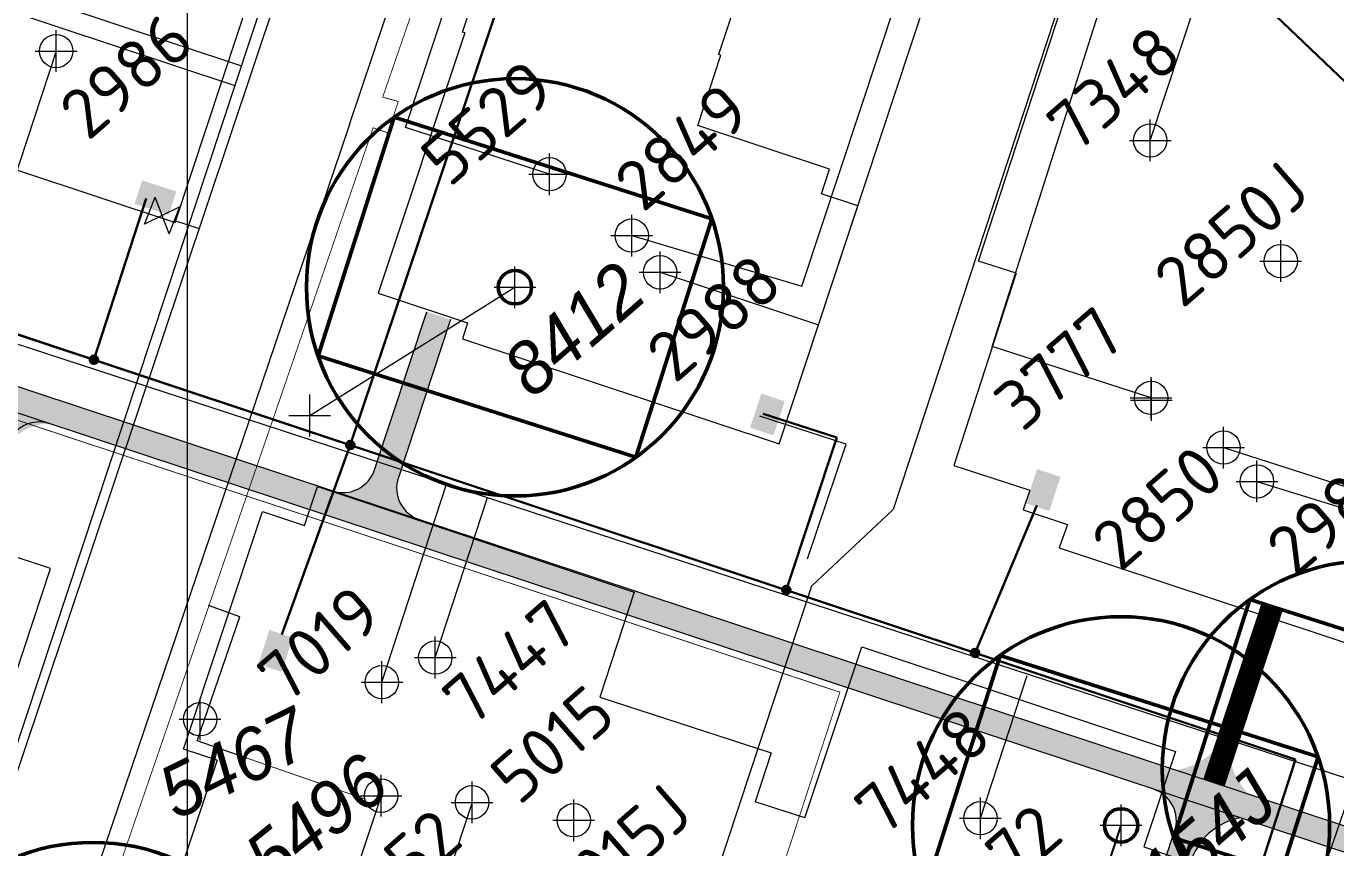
# Model space of a CAD drawing. Header units: millimetres. Extents: x 519 to 9564855, y -810 to 5021775.
# Drawn here: x 9541964.3 to 9542278.3, y 4998016.9 to 4998213.8 of the extents above; entities that cross this region are included whole.
import ezdxf
from ezdxf.enums import TextEntityAlignment as Align

# ---------------------------------------------------------------- set-up
doc = ezdxf.new("R2010")
doc.units = ezdxf.units.MM
doc.header["$LTSCALE"] = 2
doc.header["$MEASUREMENT"] = 0
doc.header["$PDMODE"] = 2
doc.header["$PDSIZE"] = 5
doc.linetypes.add('1', pattern=[0])
doc.linetypes.add('92051501$0$DASHED', pattern=[0.75, 0.5, -0.25])
for name, color, linetype in [('42 доп. скв. на 2009 год', 96, 'Continuous'), ('Existing roads', 41, 'Continuous'), ('Future Roads', 44, 'Continuous'), ('GRID_PULKOVO', 7, 'Continuous'), ('new 100 wells', 131, 'Continuous'), ('OilColl&Flowlines', 3, 'Continuous'), ('Stage 11.Object 3.Frame&Text', 7, 'Continuous'), ('Stage 12 wells.Text&Frame', 52, 'Continuous'), ('Stage8 wlls text', 7, 'Continuous'), ('Скважины - Конфликты наземки', 92, 'Continuous'), ('Скважины на 2013 год.', 21, '1'), ('Скважины на 2015 год', 7, 'Continuous'), ('Скважины на 2021 год', 7, 'Continuous')]:
    doc.layers.add(name, color=color, linetype=linetype)
for name, color, linetype, lineweight in [('PPLINE_GAS', 4, 'GAS_LINE', 30), ('WELLS(drilled after 2000y)', 6, 'Continuous', 40), ('пар.пров.', 160, 'Continuous', 35), ('Скважины на 2022 год', 60, 'Continuous', 13), ('Скважины на 2026', 222, 'Continuous', 50), ('Скважины на 2027 год', 20, 'Continuous', 50), ('Электро', 1, 'Continuous', 30), ('Электроснаб', 1, 'Continuous', 18), ('Электроснабжене', 1, 'Continuous', 18)]:
    doc.layers.add(name, color=color, linetype=linetype, lineweight=lineweight)
doc.styles.add('92051501$0$STANDARD', font='simplex.shx')
doc.styles.add('Elect', font='isocpeur.ttf')
doc.styles.add('GeoApp', font='', dxfattribs={"height": 1})
doc.styles.add('Line_GUGK', font='')
doc.styles.get("Standard").update_dxf_attribs({"font": 'isocpeur.ttf', "width": 0.5})
doc.styles.get('GeoApp').set_extended_font_data('D431', italic=True)
doc.styles.get('Line_GUGK').set_extended_font_data('Bm431', italic=True)
doc.linetypes.add('g5_121_g', pattern='A,4,-0.4,["Г",GeoApp,S=1,R=0,X=0,Y=-0.5],-1.2,12', length=17.6)
doc.linetypes.add('GAS_LINE', pattern='A,0.5,-0.2,["G",92051501$0$STANDARD,S=0.1,R=0,X=-0.1,Y=-0.05],-0.05', length=0.75)
doc.linetypes.add('WTR_LINE', pattern='A,0.5,-0.2,["W",92051501$0$STANDARD,S=0.1,R=0,X=-0.1,Y=-0.05],-0.05', length=0.75)

msp = doc.modelspace()

# ---------------------------------------------------------------- hatches: boundary and pattern name
at = {"layer": 'Existing roads', "lineweight": 0}
h = msp.add_hatch(color=256, dxfattribs=at)
edge = h.paths.add_edge_path(flags=16)
edge.add_line((9542915.00048, 4997805.77889), (9542915.82838, 4997805.50495))
edge = h.paths.add_edge_path(flags=16)
edge.add_line((9542915.0804, 4997806.02041), (9542916.50414, 4997805.54932))
edge = h.paths.add_edge_path(flags=17)
edge.add_line((9542915.16031, 4997806.26193), (9542916.96364, 4997805.66524))
edge = h.paths.add_edge_path(flags=17)
edge.add_line((9542915.24023, 4997806.50345), (9542917.32836, 4997805.81252))
edge = h.paths.add_edge_path(flags=17)
edge.add_line((9542915.32014, 4997806.74496), (9542917.63357, 4997805.97949))
edge = h.paths.add_edge_path(flags=17)
edge.add_line((9542915.40006, 4997806.98648), (9542917.89543, 4997806.16081))
edge = h.paths.add_edge_path(flags=17)
edge.add_line((9542915.47997, 4997807.228), (9542918.12293, 4997806.3535))
edge = h.paths.add_edge_path(flags=17)
edge.add_line((9542915.55988, 4997807.46952), (9542918.32156, 4997806.55573))
edge = h.paths.add_edge_path(flags=17)
edge.add_line((9542915.6398, 4997807.71104), (9542918.49494, 4997806.76633))
edge = h.paths.add_edge_path(flags=17)
edge.add_line((9542915.71971, 4997807.95256), (9542918.64549, 4997806.98447))
edge = h.paths.add_edge_path(flags=17)
edge.add_line((9542915.79963, 4997808.19408), (9542918.77483, 4997807.20964))
edge = h.paths.add_edge_path(flags=17)
edge.add_line((9542915.87954, 4997808.4356), (9542918.88401, 4997807.44147))
edge = h.paths.add_edge_path(flags=17)
edge.add_line((9542916.09053, 4997811.84928), (9542916.91843, 4997811.57535))
edge = h.paths.add_edge_path(flags=17)
edge.add_line((9542915.41477, 4997811.80492), (9542916.83851, 4997811.33383))
edge = h.paths.add_edge_path(flags=17)
edge.add_line((9542914.95527, 4997811.689), (9542916.7586, 4997811.09231))
edge = h.paths.add_edge_path(flags=16)
edge.add_line((9542914.59055, 4997811.54171), (9542916.67869, 4997810.85079))
edge = h.paths.add_edge_path(flags=17)
edge.add_line((9542914.28535, 4997811.37474), (9542916.59877, 4997810.60927))
edge = h.paths.add_edge_path(flags=16)
edge.add_line((9542914.02348, 4997811.19343), (9542916.51886, 4997810.36775))
edge = h.paths.add_edge_path(flags=16)
edge.add_line((9542913.79599, 4997811.00074), (9542916.43894, 4997810.12623))
edge = h.paths.add_edge_path(flags=16)
edge.add_line((9542913.59735, 4997810.7985), (9542916.35903, 4997809.88471))
edge = h.paths.add_edge_path(flags=17)
edge.add_line((9542913.42397, 4997810.58791), (9542916.27911, 4997809.64319))
edge = h.paths.add_edge_path(flags=17)
edge.add_line((9542913.27342, 4997810.36976), (9542916.1992, 4997809.40167))
edge = h.paths.add_edge_path(flags=17)
edge.add_line((9542913.14408, 4997810.1446), (9542916.11928, 4997809.16016))
edge = h.paths.add_edge_path(flags=17)
edge.add_line((9542913.0349, 4997809.91276), (9542916.03937, 4997808.91864))
edge = h.paths.add_edge_path(flags=16)
edge.add_line((9542912.9453, 4997809.67445), (9542918.97361, 4997807.67979))
edge = h.paths.add_edge_path(flags=0)
edge.add_line((9542912.9453, 4997809.67445), (9542918.97361, 4997807.67979))
edge = h.paths.add_edge_path(flags=17)
edge.add_line((9542916.95679, 4997811.69128), (9542914.96213, 4997805.66296))
edge = h.paths.add_edge_path()
edge.add_arc((9542915.95946, 4997808.67712), 3.17487, 0, 360)
h.paths.add_polyline_path([(9541621.30331, 4998240.21534), (9541619.40682, 4998234.52294), (9541668.34915, 4998218.3288), (9541670.24564, 4998224.02121)])
edge = h.paths.add_edge_path()
edge.add_line((9541543.45632, 4998259.65358), (9541545.35281, 4998265.34598))
edge.add_line((9541545.35281, 4998265.34598), (9539882.1273, 4998815.67717))
edge.add_arc((9539884.64036, 4998823.2722), 8, 161.691556, 251.691556, ccw=False)
edge.add_line((9539877.04533, 4998825.78526), (9539870.13442, 4998804.89892))
edge.add_arc((9539877.72945, 4998802.38586), 8, 71.691556, 161.691556, ccw=False)
edge.add_line((9539880.24251, 4998809.9809), (9541543.45632, 4998259.65358))
h.paths.add_polyline_path([(9542731.24197, 4997866.63683), (9542733.13846, 4997872.32923), (9541746.19614, 4998198.89057), (9541744.29964, 4998193.19816)])
edge = h.paths.add_edge_path()
edge.add_line((9542910.0184, 4997814.64503), (9542909.36398, 4997812.66899))
edge.add_line((9542909.36398, 4997812.66899), (9542916.00503, 4997810.46964))
edge.add_arc((9542908.97287, 4997822.57537), 14, 300.1520949, 341.6915561)
edge.add_line((9542922.26418, 4997818.17752), (9542982.04609, 4997998.85197))
edge.add_arc((9542983.94484, 4997998.22371), 2, 71.691556, 161.6915561, ccw=False)
edge.add_line((9542984.57311, 4998000.12246), (9542975.07709, 4998003.26452))
edge.add_arc((9542974.44884, 4998001.36581), 1.99996, -18.3072492, 71.6915562, ccw=False)
edge.add_line((9542976.34757, 4998000.73759), (9542916.56564, 4997820.06306))
edge.add_arc((9542908.97061, 4997822.57612), 8, 277.5258796, 341.691556, ccw=False)
h.paths.add_polyline_path([(9542831.9304, 4997833.32085), (9542833.8167, 4997839.01663), (9542809.08896, 4997847.19859), (9542807.19247, 4997841.50618)])
h = msp.add_hatch(color=256, dxfattribs=at)
h.paths.add_polyline_path([(9541621.30331, 4998240.21534), (9541619.40682, 4998234.52294), (9541668.34915, 4998218.3288), (9541670.24564, 4998224.02121)])
edge = h.paths.add_edge_path()
edge.add_line((9541543.45632, 4998259.65358), (9541545.35281, 4998265.34598))
edge.add_line((9541545.35281, 4998265.34598), (9539882.1273, 4998815.67717))
edge.add_arc((9539884.64036, 4998823.2722), 8, 161.691556, 251.6915561, ccw=False)
edge.add_line((9539877.04533, 4998825.78526), (9539870.13442, 4998804.89892))
edge.add_arc((9539877.72945, 4998802.38586), 8, 71.6915559, 161.691556, ccw=False)
edge.add_line((9539880.24251, 4998809.9809), (9541543.45632, 4998259.65358))
h.paths.add_polyline_path([(9542731.24197, 4997866.63683), (9542733.13846, 4997872.32923), (9541746.19614, 4998198.89057), (9541744.29964, 4998193.19816)])
edge = h.paths.add_edge_path()
edge.add_line((9542974.97868, 4997977.49268), (9542969.28014, 4997979.37822))
edge.add_line((9542969.28014, 4997979.37822), (9542916.56564, 4997820.06306))
edge.add_arc((9542908.97061, 4997822.57612), 8, 251.691556, 341.691556, ccw=False)
edge.add_line((9542906.45755, 4997814.98109), (9542809.08896, 4997847.19859))
edge.add_line((9542809.08896, 4997847.19859), (9542807.19247, 4997841.50618))
edge.add_line((9542807.19247, 4997841.50618), (9542904.57502, 4997809.28406))
edge.add_arc((9542908.97287, 4997822.57537), 14, 251.691556, 341.6915561)
edge.add_line((9542922.26418, 4997818.17752), (9542974.97868, 4997977.49268))
h = msp.add_hatch(color=256, dxfattribs=at)
edge = h.paths.add_edge_path()
edge.add_line((9542066.06048, 4998143.47529), (9542060.36412, 4998145.36742))
edge.add_line((9542060.36412, 4998145.36742), (9542047.8376, 4998107.50943))
edge.add_arc((9542040.24257, 4998110.02249), 8, 251.691556, 341.6915561, ccw=False)
edge.add_line((9542037.72951, 4998102.42746), (9542058.61812, 4998095.51579))
edge.add_arc((9542061.13117, 4998103.11083), 8, 161.691556, 251.6915559, ccw=False)
edge.add_line((9542053.53614, 4998105.62389), (9542066.06048, 4998143.47529))
h = msp.add_hatch(color=256, dxfattribs=at)
edge = h.paths.add_edge_path()
edge.add_line((9541944.42838, 4998092.32263), (9541953.92439, 4998089.18057))
edge.add_arc((9541954.60417, 4998091.11387), 2.04932, 177.1038114, 250.6276429, ccw=False)
edge.add_line((9541952.55746, 4998091.21741), (9541959.84827, 4998113.45047))
edge.add_arc((9541970.0886, 4998105.7148), 12.83375, 90.7911579, 142.9321598, ccw=False)
edge.add_line((9541969.9114, 4998118.54732), (9541949.02279, 4998125.45898))
edge.add_arc((9541941.01294, 4998115.04234), 13.14018, 1.2818549, 52.4415921, ccw=False)
edge.add_line((9541954.14982, 4998115.3363), (9541946.74593, 4998093.11082))
edge.add_arc((9541945.05621, 4998094.2779), 2.05359, 252.1983936, 325.3673813, ccw=False)
msp.add_hatch(color=256, dxfattribs=at).paths.add_polyline_path([(9542239.66162, 4998020.8653), (9542230.75506, 4997993.94766, -0.414213562), (9542228.22804, 4997992.67716), (9542237.72406, 4997989.5351, -0.414213562), (9542236.45359, 4997992.06207), (9542243.46209, 4998013.24335, -0.289971183), (9542255.46826, 4998024.06173), (9542234.57965, 4998030.97339, -0.414213562)])
at = {"layer": 'Future Roads', "lineweight": 0}
h = msp.add_hatch(color=256, dxfattribs=at)
h.paths.add_polyline_path([(9542251.1048, 4998040.05211), (9542252.69204, 4998039.45535, 0.155118741), (9542257.2247, 4998029.91833), (9542248.6691, 4998032.67148)])
h.paths.add_polyline_path([(9542249.5791, 4998040.62574), (9542251.1048, 4998040.05211), (9542248.6691, 4998032.67148), (9542239.87317, 4998035.50196, 0.161550784)])
at = {"layer": 'Электро', "ltscale": 0.5}
msp.add_hatch(color=256, dxfattribs=at).paths.add_polyline_path([(9541992.09355, 4998176.81025), (9541990.29779, 4998171.17813), (9541998.50864, 4998168.56016), (9542000.3044, 4998174.19228)])
at = {"layer": 'Электро'}
h = msp.add_hatch(color=256, dxfattribs=at)
edge = h.paths.add_edge_path()
edge.add_arc((9541980.53908, 4998133.83839), 1, 0, 360)
for points in [[(9542137.87212, 4998117.57538), (9542143.48436, 4998115.71839), (9542146.19158, 4998123.90025), (9542140.57935, 4998125.75723)], [(9542203.98415, 4998099.45917), (9542209.59638, 4998097.60218), (9542212.30361, 4998105.78404), (9542206.69138, 4998107.64103)], [(9542019.92611, 4998060.93052), (9542025.53834, 4998059.07353), (9542028.24557, 4998067.25539), (9542022.63334, 4998069.11238)]]:
    msp.add_hatch(color=256, dxfattribs=at).paths.add_polyline_path(points)
h = msp.add_hatch(color=256, dxfattribs=at)
edge = h.paths.add_edge_path()
edge.add_arc((9542042.01613, 4998113.40762), 1, 0, 360)
h = msp.add_hatch(color=256, dxfattribs=at)
edge = h.paths.add_edge_path()
edge.add_arc((9542146.53641, 4998078.67728), 1, 0, 360)
h = msp.add_hatch(color=256, dxfattribs=at)
edge = h.paths.add_edge_path()
edge.add_arc((9542191.83188, 4998063.61912), 1, 0, 360)
at = {"layer": 'Электроснаб', "lineweight": 0, "ltscale": 0.5}
msp.add_hatch(color=1, dxfattribs=at).paths.add_polyline_path([(9541992.09355, 4998176.81025), (9541990.29779, 4998171.17813), (9541998.50864, 4998168.56016), (9542000.3044, 4998174.19228)])
at = {"layer": 'Электроснаб', "lineweight": 0}
h = msp.add_hatch(color=1, dxfattribs=at)
edge = h.paths.add_edge_path()
edge.add_arc((9541980.53908, 4998133.83839), 1, 0, 360)
at = {"layer": 'Электроснаб', "linetype": '92051501$0$DASHED', "lineweight": 0}
for points in [[(9542137.87212, 4998117.57538), (9542143.48436, 4998115.71839), (9542146.19158, 4998123.90025), (9542140.57935, 4998125.75723)], [(9542203.98415, 4998099.45917), (9542209.59638, 4998097.60218), (9542212.30361, 4998105.78404), (9542206.69138, 4998107.64103)]]:
    msp.add_hatch(color=1, dxfattribs=at).paths.add_polyline_path(points)
at = {"layer": 'Электроснаб', "lineweight": 0}
h = msp.add_hatch(color=1, dxfattribs=at)
edge = h.paths.add_edge_path()
edge.add_arc((9542042.01613, 4998113.40762), 1, 0, 360)
at = {"layer": 'Электроснаб', "linetype": '92051501$0$DASHED', "lineweight": 0}
h = msp.add_hatch(color=1, dxfattribs=at)
edge = h.paths.add_edge_path()
edge.add_arc((9542146.53641, 4998078.67728), 1, 0, 360)
at = {"layer": 'Электроснаб', "lineweight": 0}
msp.add_hatch(color=1, dxfattribs=at).paths.add_polyline_path([(9542019.92611, 4998060.93052), (9542025.53834, 4998059.07353), (9542028.24557, 4998067.25539), (9542022.63334, 4998069.11238)])
at = {"layer": 'Электроснаб', "linetype": '92051501$0$DASHED', "lineweight": 0}
h = msp.add_hatch(color=1, dxfattribs=at)
edge = h.paths.add_edge_path()
edge.add_arc((9542191.83188, 4998063.61912), 1, 0, 360)
at = {"layer": 'Электроснабжене', "lineweight": 0, "ltscale": 0.5}
msp.add_hatch(color=1, dxfattribs=at).paths.add_polyline_path([(9541992.09355, 4998176.81025), (9541990.29779, 4998171.17813), (9541998.50864, 4998168.56016), (9542000.3044, 4998174.19228)])
at = {"layer": 'Электроснабжене', "lineweight": 0}
h = msp.add_hatch(color=1, dxfattribs=at)
edge = h.paths.add_edge_path()
edge.add_arc((9541980.53908, 4998133.83839), 1, 0, 360)
at = {"layer": 'Электроснабжене', "linetype": '92051501$0$DASHED', "lineweight": 0}
for points in [[(9542137.87212, 4998117.57538), (9542143.48436, 4998115.71839), (9542146.19158, 4998123.90025), (9542140.57935, 4998125.75723)], [(9542203.98415, 4998099.45917), (9542209.59638, 4998097.60218), (9542212.30361, 4998105.78404), (9542206.69138, 4998107.64103)]]:
    msp.add_hatch(color=1, dxfattribs=at).paths.add_polyline_path(points)
at = {"layer": 'Электроснабжене', "lineweight": 0}
h = msp.add_hatch(color=1, dxfattribs=at)
edge = h.paths.add_edge_path()
edge.add_arc((9542042.01613, 4998113.40762), 1, 0, 360)
at = {"layer": 'Электроснабжене', "linetype": '92051501$0$DASHED', "lineweight": 0}
h = msp.add_hatch(color=1, dxfattribs=at)
edge = h.paths.add_edge_path()
edge.add_arc((9542146.53641, 4998078.67728), 1, 0, 360)
at = {"layer": 'Электроснабжене', "lineweight": 0}
msp.add_hatch(color=1, dxfattribs=at).paths.add_polyline_path([(9542019.92611, 4998060.93052), (9542025.53834, 4998059.07353), (9542028.24557, 4998067.25539), (9542022.63334, 4998069.11238)])
at = {"layer": 'Электроснабжене', "linetype": '92051501$0$DASHED', "lineweight": 0}
h = msp.add_hatch(color=1, dxfattribs=at)
edge = h.paths.add_edge_path()
edge.add_arc((9542191.83188, 4998063.61912), 1, 0, 360)

# ---------------------------------------------------------------- linework, layer by layer
at = {"color": 1, "linetype": 'ByBlock', "lineweight": 0, "ltscale": 80}
for p, q in [((9542160.93459, 4998113.61771), (9542140.20295, 4998120.29318)), ((9542151.64, 4998086.18), (9542160.93459, 4998113.61771, 0))]:
    msp.add_line(p, q, dxfattribs=at)
at = {"color": 6, "lineweight": 0}
msp.add_line((9542281.11534, 4998028.33188), (9542276.71384, 4998015.57665), dxfattribs=at)
at = {"color": 5, "linetype": 'WTR_LINE', "lineweight": 0, "ltscale": 20, "const_width": 0.2}
msp.add_lwpolyline([(9540467.06099, 4998613.38589), (9542159.40868, 4998054.19781), (9542106.63165, 4997892.59541)], dxfattribs=at)
at = {"color": 4, "linetype": 'GAS_LINE', "lineweight": 0, "ltscale": 25}
for points, elevation in [([(9542041.8349, 4998190.2538), (9542070.071, 4998274.0694), (9542116.10203, 4998404.39529), (9542132.39917, 4998398.54928)], 0.3091), ([(9542249.51962, 4998333.30461), (9542172.20427, 4998098.00526)], 0.2167), ([(9542041.8349, 4998190.2538), (9542039.74296, 4998184.04412), (9541980.12711, 4998008.33854)], 0.3091), ([(9542172.20427, 4998098.00526), (9542152.59421, 4998079.60775)], 0.2167), ([(9542152.59421, 4998079.60775), (9542111.65416, 4997955.77883)], 0.2167)]:
    msp.add_lwpolyline(points, dxfattribs=dict(at, elevation=elevation))
at = {"color": 6, "linetype": 'ByBlock', "lineweight": 0, "ltscale": 80, "const_width": 0.2, "elevation": -0.10025}
msp.add_lwpolyline([(9542008.13322, 4998074.94279), (9542015.535, 4998072.233), (9542005.332, 4998042.53), (9542045.37579, 4998028.64131)], dxfattribs=at)
at = {"layer": '42 доп. скв. на 2009 год', "color": 0, "linetype": 'ByBlock', "lineweight": 0}
msp.add_lwpolyline([(9542213.97958, 4998094.3493), (9542211.98202, 4998088.77759), (9542287.96255, 4998063.63701), (9542306.81798, 4998120.62241), (9542296.35451, 4998124.08434)], dxfattribs=at)
msp.add_circle((9542259.4, 4998104.7), 4, dxfattribs=at)
msp.add_point((9542259.4, 4998104.7), dxfattribs=at)
at = {"layer": 'Existing roads', "color": 3, "linetype": 'ByBlock', "lineweight": 0, "ltscale": 80}
for p, q in [((9541971.5, 4998207.8), (9541949.64869, 4998141.42082)), ((9542071.2, 4998027.8), (9542054.57184, 4997977.54594))]:
    msp.add_line(p, q, dxfattribs=at)
at = {"layer": 'Existing roads', "lineweight": 0}
for p, q in [((9541969.95636, 4998118.53244), (9541949.06775, 4998125.4441)), ((9542037.72951, 4998102.42746), (9542058.61812, 4998095.51579)), ((9542255.46826, 4998024.06173), (9542234.57965, 4998030.97339))]:
    msp.add_line(p, q, dxfattribs=at)
at = {"layer": 'Existing roads', "lineweight": 0, "flags": 128}
for points in [[(9541746.19614, 4998198.89057), (9542733.13846, 4997872.32923)], [(9542731.24197, 4997866.63683), (9541744.29964, 4998193.19816)], [(9542047.8376, 4998107.50943), (9542060.36412, 4998145.36742)], [(9542066.06048, 4998143.47529), (9542053.53614, 4998105.62389)]]:
    msp.add_lwpolyline(points, dxfattribs=at)
msp.add_lwpolyline([(9542228.22804, 4997992.67716, 0.414213562), (9542230.75506, 4997993.94766), (9542239.66162, 4998020.8653)], format="xyb", dxfattribs=at)
at = {"layer": 'Existing roads', "lineweight": 0}
for centre, radius, start, end in [((9541967.4433, 4998110.93741), 8, 71.6915561, 161.691556), ((9542040.24257, 4998110.02249), 8, 251.6915561, 341.691556), ((9542061.13117, 4998103.11083), 8, 161.691556, 251.691556), ((9542232.06659, 4998023.37836), 8, 341.691556, 71.691556), ((9542258.00804, 4998009.17173), 15.10505, 99.679757, 164.3623013)]:
    msp.add_arc(centre, radius, start, end, dxfattribs=at)
at = {"layer": 'Future Roads', "lineweight": 0, "const_width": 5.4, "flags": 128}
msp.add_lwpolyline([(9542263.06422, 4998074.7416), (9542249.08515, 4998032.4937)], dxfattribs=at)
at = {"layer": 'GRID_PULKOVO', "lineweight": 0}
msp.add_line((9542002.89283, 5010000), (9542002.89283, 4991998.07591), dxfattribs=at)
at = {"layer": 'new 100 wells', "color": 0, "linetype": 'ByBlock', "lineweight": 0}
msp.add_lwpolyline([(9542010.0671, 4998037.91253), (9542001.98202, 4998013.4776), (9542044.89945, 4997999.27699), (9542046.57349, 4998004.33631)], dxfattribs=at)
msp.add_circle((9542049.4, 4998029.4), 4, dxfattribs=at)
msp.add_point((9542049.4, 4998029.4), dxfattribs=at)
at = {"layer": 'OilColl&Flowlines', "lineweight": 0}
for p, q in [((9541952.10881, 4998011.4491), (9542072.5806, 4998375.54211)), ((9542049.4, 4998029.4), (9542034.44588, 4997984.20525))]:
    msp.add_line(p, q, dxfattribs=at)
at = {"layer": 'OilColl&Flowlines', "linetype": 'ByBlock', "lineweight": 0, "ltscale": 80}
for p, q in [((9542150.2996, 4998151.44703), (9542209.4624, 4998330.2504)), ((9542154.29026, 4998142.22971), (9542215.80815, 4998328.15071)), ((9542109.5, 4998163.6), (9542150.2996, 4998151.44703)), ((9542116.3, 4998154.8), (9542154.29026, 4998142.22971)), ((9542259.4, 4998104.7), (9542332.84877, 4998081.97882))]:
    msp.add_line(p, q, dxfattribs=at)
at = {"layer": 'OilColl&Flowlines', "color": 3, "linetype": 'ByBlock', "lineweight": 0, "ltscale": 25}
msp.add_line((9542251.4, 4998112.8), (9542331.11508, 4998087.2252), dxfattribs=at)
at = {"layer": 'PPLINE_GAS', "color": 4, "linetype": 'GAS_LINE', "lineweight": 0, "ltscale": 25}
msp.add_line((9542091.36678, 4998420.58592), (9541951.37597, 4998003.12532, 0.03462), dxfattribs=at)
at = {"layer": 'PPLINE_GAS', "color": 3, "linetype": 'ByBlock', "lineweight": 0}
for p, q in [((9541992.70711, 4998166.37118, -0.16126), (9541995.24894, 4998172.77456, 0.16126)), ((9542001.12878, 4998170.45471, 0.16126), (9541992.70711, 4998166.37118, -0.16126)), ((9541998.58694, 4998164.05133, -0.16126), (9541995.24894, 4998172.77456, 0.16126)), ((9541998.58694, 4998164.05133, -0.16126), (9542001.12878, 4998170.45471, 0.16126))]:
    msp.add_line(p, q, dxfattribs=at)
at = {"layer": 'PPLINE_GAS', "color": 3, "linetype": 'GAS_LINE', "lineweight": 0, "ltscale": 25}
msp.add_line((9541999.85786, 4998167.25302), (9542005.5251, 4998165.34702), dxfattribs=at)
at = {"layer": 'PPLINE_GAS', "linetype": 'g5_121_g', "lineweight": -2, "const_width": 0.2}
msp.add_lwpolyline([(9537831.81227, 4999146.8258), (9537916.7796, 4999124.87094), (9539818.92763, 4998812.07021), (9541254.47752, 4998655.71676), (9542078.75562, 4998382.97871), (9541951.37597, 4998003.12532)], dxfattribs=at)
at = {"layer": 'Stage 11.Object 3.Frame&Text', "color": 0, "linetype": 'ByBlock', "lineweight": 0}
msp.add_lwpolyline([(9542204.93722, 4998102.57777), (9542203.38202, 4998097.8776), (9542213.97958, 4998094.3493)], dxfattribs=at)
msp.add_circle((9542251.4, 4998112.8), 4, dxfattribs=at)
msp.add_point((9542251.4, 4998112.8), dxfattribs=at)
at = {"layer": 'Stage 12 wells.Text&Frame', "color": 0, "linetype": 'ByBlock', "lineweight": 0}
for points in [[(9541943.81176, 4998185.34938), (9542000.06255, 4998166.73701), (9542018.91798, 4998223.72241), (9542013.98657, 4998225.35412)], [(9542154.96457, 4998173.61875), (9542156.91798, 4998179.52241), (9542125.31296, 4998189.97994)], [(9542070.14497, 4998142.67977), (9542068.88202, 4998138.87759), (9542144.86255, 4998113.73701), (9542163.71798, 4998170.72241), (9542154.96457, 4998173.61875)], [(9541941.46399, 4998030.07918), (9541951.26255, 4998026.83701), (9541970.11798, 4998083.82241), (9541935.7865, 4998095.18207)]]:
    msp.add_lwpolyline(points, dxfattribs=at)
for centre in [(9541971.5, 4998207.8), (9542109.5, 4998163.6), (9542116.3, 4998154.8), (9542071.2, 4998027.8)]:
    msp.add_circle(centre, 4, dxfattribs=at)
for p in [(9541971.5, 4998207.8), (9542109.5, 4998163.6), (9542116.3, 4998154.8), (9542071.2, 4998027.8)]:
    msp.add_point(p, dxfattribs=at)
at = {"layer": 'Stage8 wlls text', "color": 0, "linetype": 'ByBlock', "lineweight": 0}
msp.add_lwpolyline([(9542150.96073, 4998024.08105), (9542139.09951, 4998027.935)], dxfattribs=at)
at = {"layer": 'WELLS(drilled after 2000y)', "color": 6, "lineweight": 0, "const_width": 0.2}
msp.add_lwpolyline([(9542027.84, 4997920.684), (9542037.732, 4997949.289), (9541972.594, 4997971.559), (9542047.489, 4998189.429), (9542051.04433, 4998188.20711), (9542053.523, 4998195.726), (9542049.785, 4998196.783), (9542076.61, 4998274.436), (9542080.315, 4998273.292), (9542082.8, 4998280.739), (9542079.28, 4998281.979), (9542109.642, 4998370.883), (9542181.222, 4998346.026), (9542182.424, 4998349.611), (9542189.786, 4998347.177), (9542188.658, 4998343.45), (9542266.101, 4998316.471), (9542267.45, 4998320.101), (9542274.848, 4998317.547), (9542273.756, 4998313.884), (9542351.181, 4998286.946)], dxfattribs=at)
at = {"layer": 'пар.пров.', "lineweight": 0}
for p, q in [((9542015.535, 4998072.233, -0.115), (9542008.007, 4998074.989, -0.1)), ((9542005.332, 4998042.53, 0.239), (9542015.535, 4998072.233, -0.115)), ((9542017.209, 4998038.359, 0.236), (9542005.332, 4998042.53, 0.239))]:
    msp.add_line(p, q, dxfattribs=at)
at = {"layer": 'Скважины - Конфликты наземки', "linetype": 'ByBlock', "lineweight": 0}
msp.add_circle((9542006, 4998047.7), 4, dxfattribs=at)
at = {"layer": 'Скважины - Конфликты наземки', "linetype": 'ByBlock', "lineweight": 0, "ltscale": 80}
msp.add_point((9542006, 4998047.7), dxfattribs=at)
at = {"layer": 'Скважины на 2013 год.', "color": 3, "linetype": 'ByBlock', "lineweight": 0, "ltscale": 5}
for p, q in [((9542055.28036, 4998189.52813), (9542112.22559, 4998362.4243)), ((9542195.94565, 4998137.02342), (9542252.90068, 4998315.87746)), ((9541947.78098, 4998221.6132), (9542014.35914, 4998199.58369)), ((9541969.9, 4998219.5), (9542015.91161, 4998204.27559)), ((9542089.8, 4998178.3), (9542055.28036, 4998189.52813)), ((9542234, 4998124.7), (9542195.94565, 4998137.02342))]:
    msp.add_line(p, q, dxfattribs=at)
at = {"layer": 'Скважины на 2013 год.', "color": 0, "linetype": 'ByBlock', "lineweight": 0}
for points in [[(9542069.44305, 4998212.18304), (9542048.72035, 4998149.79627), (9542070.14497, 4998142.67977)], [(9542125.31296, 4998189.97994), (9542130.87965, 4998206.80373), (9542130.29075, 4998206.99923)], [(9542201.6309, 4998154.5798), (9542186.70309, 4998108.48266), (9542204.93722, 4998102.57777)], [(9542232.27236, 4998017.11824), (9542243.42191, 4998013.40364), (9542239.37804, 4998001.26579)]]:
    msp.add_lwpolyline(points, dxfattribs=at)
for centre in [(9542089.8, 4998178.3), (9542234, 4998124.7)]:
    msp.add_circle(centre, 4, dxfattribs=at)
for p in [(9542089.8, 4998178.3), (9542234, 4998124.7), (9542234.1, 4998124.2)]:
    msp.add_point(p, dxfattribs=at)
at = {"layer": 'Скважины на 2015 год', "color": 3, "linetype": 'ByBlock', "lineweight": 0, "ltscale": 5}
for p, q in [((9540937.16158, 4998472.42308), (9543594.09496, 4997604.63038, 0)), ((9542233.8, 4998186.4), (9542274.299, 4998308.79715)), ((9542049.6, 4998056.6), (9542065.10291, 4998104.0212, 0)), ((9542062.4, 4998062.5), (9542074.91473, 4998100.81652, 0)), ((9542193.09458, 4998023.99796), (9542204.26944, 4998058.1802))]:
    msp.add_line(p, q, dxfattribs=at)
at = {"layer": 'Скважины на 2015 год', "color": 0, "linetype": 'ByBlock', "lineweight": 0}
for points in [[(9542069.44305, 4998212.18304), (9542068.8902, 4998212.36668), (9542089.3518, 4998274.54197)], [(9542140.17157, 4998236.783), (9542130.29075, 4998206.99923)], [(9542201.6309, 4998154.5798), (9542192.66694, 4998157.50631), (9542217.49523, 4998233.556), (9542257.45531, 4998220.51005)], [(9542031.05265, 4998094.14486), (9542034.16487, 4998103.48632), (9542110.06344, 4998078.19982), (9542101.87694, 4998053.00437)], [(9542010.0671, 4998037.91253), (9542002.00145, 4998040.58131), (9542020.96632, 4998097.50523), (9542031.05265, 4998094.14486)], [(9542150.96073, 4998024.08105), (9542164.62775, 4998065.10321), (9542239.90373, 4998040.02414), (9542232.27236, 4998017.11824)]]:
    msp.add_lwpolyline(points, dxfattribs=at)
for centre in [(9542233.8, 4998186.4), (9542062.4, 4998062.5), (9542049.6, 4998056.6), (9542193.09458, 4998023.99796)]:
    msp.add_circle(centre, 4, dxfattribs=at)
for p in [(9542233.8, 4998186.4), (9542062.4, 4998062.5), (9542049.6, 4998056.6), (9542193.1, 4998024)]:
    msp.add_point(p, dxfattribs=at)
at = {"layer": 'Скважины на 2021 год', "color": 0, "linetype": 'ByBlock', "lineweight": 0}
msp.add_lwpolyline([(9542101.87694, 4998053.00437), (9542142.91277, 4998039.67102), (9542139.09951, 4998027.935)], dxfattribs=at)
msp.add_circle((9542095.6, 4998023.5), 4, dxfattribs=at)
msp.add_point((9542095.6, 4998023.5), dxfattribs=at)
at = {"layer": 'Скважины на 2022 год', "color": 0, "linetype": 'ByBlock', "lineweight": 0}
msp.add_circle((9542265.1, 4998157.5), 4, dxfattribs=at)
msp.add_point((9542265.1, 4998157.5), dxfattribs=at)
at = {"layer": 'Скважины на 2026', "lineweight": 0}
msp.add_line((9542032.3, 4998120.5), (9542081.5, 4998151.21), dxfattribs=at)
at = {"layer": 'Скважины на 2026', "linetype": 'ByBlock', "ltscale": 50}
msp.add_lwpolyline([(9542034.27913, 4998134.77257), (9542110.50178, 4998110.48044), (9542128.72087, 4998167.64743), (9542052.49822, 4998191.93956)], close=True, dxfattribs=at)
for centre in [(9542081.5, 4998151.21), (9541980.3, 4997968.2)]:
    msp.add_circle(centre, 50, dxfattribs=at)
at = {"layer": 'Скважины на 2026', "linetype": 'ByBlock'}
msp.add_circle((9542081.5, 4998151.21), 4, dxfattribs=at)
at = {"layer": 'Скважины на 2026', "linetype": 'ByBlock', "lineweight": 0}
for p in [(9542081.5, 4998151.21), (9542032.3, 4998120.5)]:
    msp.add_point(p, dxfattribs=at)
at = {"layer": 'Скважины на 2027 год', "lineweight": 25}
msp.add_line((9542216, 4997989), (9542226.81559, 4998022.28698), dxfattribs=at)
at = {"layer": 'Скважины на 2027 год', "linetype": 'ByBlock', "ltscale": 50}
for points in [[(9542239.47913, 4998019.26257), (9542315.70178, 4997994.97044), (9542333.92087, 4998052.13743), (9542257.69822, 4998076.42956)], [(9542179.59472, 4998005.84955), (9542255.81737, 4997981.55742), (9542274.03647, 4998038.72441), (9542197.81382, 4998063.01654)]]:
    msp.add_lwpolyline(points, close=True, dxfattribs=at)
for centre in [(9542286.7, 4998035.7), (9542226.81559, 4998022.28698)]:
    msp.add_circle(centre, 50, dxfattribs=at)
at = {"layer": 'Скважины на 2027 год', "linetype": 'ByBlock'}
msp.add_circle((9542226.81559, 4998022.28698), 4, dxfattribs=at)
at = {"layer": 'Скважины на 2027 год', "linetype": 'ByBlock', "lineweight": 0}
msp.add_point((9542226.8, 4998022.3), dxfattribs=at)
at = {"layer": 'Электро', "ltscale": 7.5}
msp.add_line((9542102.81494, 4998294.25665, 0.15031), (9542042.01613, 4998113.40762, 0), dxfattribs=at)
at = {"layer": 'Электро', "ltscale": 2}
msp.add_line((9542258.62947, 4998221.33608), (9542314.66459, 4998167.875, 0), dxfattribs=at)
at = {"layer": 'Электро', "ltscale": 0.5}
for p, q in [((9541993.08608, 4998172.45411), (9541980.53908, 4998133.83839)), ((9542141.03163, 4998120.93059), (9542158.67289, 4998115.1986)), ((9542158.67289, 4998115.1986), (9542146.53641, 4998078.67728, 0)), ((9542206.62175, 4998098.89852), (9542191.83188, 4998063.61912, 0)), ((9542255.53063, 4997997.64292), (9542268.67266, 4998038.08992))]:
    msp.add_line(p, q, dxfattribs=at)
at = {"layer": 'Электро'}
msp.add_line((9542268.67266, 4998038.08992), (9541887.68851, 4998164.69557, 0), dxfattribs=at)
at = {"layer": 'Электро', "ltscale": 3}
msp.add_line((9542025.59357, 4998068.01933), (9542042.01613, 4998113.40762, 0), dxfattribs=at)
at = {"layer": 'Электро'}
for centre in [(9541980.53908, 4998133.83839), (9542042.01613, 4998113.40762, 0), (9542146.53641, 4998078.67728, 0), (9542191.83188, 4998063.61912, 0)]:
    msp.add_circle(centre, 1, dxfattribs=at)
at = {"layer": 'Электроснаб', "color": 1, "lineweight": 0, "ltscale": 7.5}
msp.add_line((9542102.81494, 4998294.25665, 0.15031), (9542042.01613, 4998113.40762, 0), dxfattribs=at)
at = {"layer": 'Электроснаб', "color": 1, "linetype": '92051501$0$DASHED', "lineweight": 0, "ltscale": 2}
msp.add_line((9542258.62947, 4998221.33608), (9542314.66459, 4998167.875, 0), dxfattribs=at)
at = {"layer": 'Электроснаб', "color": 1, "lineweight": 0, "ltscale": 0.5}
msp.add_line((9541993.08608, 4998172.45411), (9541980.53908, 4998133.83839), dxfattribs=at)
at = {"layer": 'Электроснаб', "color": 1, "linetype": 'ByBlock', "lineweight": 0}
msp.add_line((9542268.67266, 4998038.08992), (9541887.68851, 4998164.69557, 0), dxfattribs=at)
at = {"layer": 'Электроснаб', "color": 1, "linetype": '92051501$0$DASHED', "lineweight": 0, "ltscale": 0.5}
for p, q in [((9542141.03163, 4998120.93059), (9542158.67289, 4998115.1986)), ((9542158.67289, 4998115.1986), (9542146.53641, 4998078.67728, 0)), ((9542206.62175, 4998098.89852), (9542191.83188, 4998063.61912, 0)), ((9542255.53063, 4997997.64292), (9542268.67266, 4998038.08992))]:
    msp.add_line(p, q, dxfattribs=at)
at = {"layer": 'Электроснаб', "color": 1, "lineweight": 0, "ltscale": 3}
msp.add_line((9542025.59357, 4998068.01933), (9542042.01613, 4998113.40762, 0), dxfattribs=at)
at = {"layer": 'Электроснаб', "color": 1, "lineweight": 0}
for centre in [(9541980.53908, 4998133.83839), (9542042.01613, 4998113.40762, 0)]:
    msp.add_circle(centre, 1, dxfattribs=at)
at = {"layer": 'Электроснаб', "color": 1, "linetype": '92051501$0$DASHED', "lineweight": 0}
for centre in [(9542146.53641, 4998078.67728, 0), (9542191.83188, 4998063.61912, 0)]:
    msp.add_circle(centre, 1, dxfattribs=at)
at = {"layer": 'Электроснабжене', "color": 1, "lineweight": 0, "ltscale": 7.5}
msp.add_line((9542102.81494, 4998294.25665, 0.15031), (9542042.01613, 4998113.40762, 0), dxfattribs=at)
at = {"layer": 'Электроснабжене', "color": 1, "linetype": '92051501$0$DASHED', "lineweight": 0, "ltscale": 2}
msp.add_line((9542258.62947, 4998221.33608), (9542314.66459, 4998167.875, 0), dxfattribs=at)
at = {"layer": 'Электроснабжене', "color": 1, "lineweight": 0, "ltscale": 0.5}
msp.add_line((9541993.08608, 4998172.45411), (9541980.53908, 4998133.83839), dxfattribs=at)
at = {"layer": 'Электроснабжене', "color": 1, "linetype": 'ByBlock', "lineweight": 0}
msp.add_line((9542268.67266, 4998038.08992), (9541879.50731, 4998167.60486, 24.44713), dxfattribs=at)
at = {"layer": 'Электроснабжене', "color": 1, "linetype": '92051501$0$DASHED', "lineweight": 0, "ltscale": 0.5}
for p, q in [((9542141.03163, 4998120.93059), (9542158.67289, 4998115.1986)), ((9542158.67289, 4998115.1986), (9542146.53641, 4998078.67728, 0)), ((9542206.62175, 4998098.89852), (9542191.83188, 4998063.61912, 0)), ((9542255.53063, 4997997.64292), (9542268.67266, 4998038.08992))]:
    msp.add_line(p, q, dxfattribs=at)
at = {"layer": 'Электроснабжене', "color": 1, "lineweight": 0, "ltscale": 3}
msp.add_line((9542025.59357, 4998068.01933), (9542042.01613, 4998113.40762, 0), dxfattribs=at)
at = {"layer": 'Электроснабжене', "color": 1, "lineweight": 0}
for centre in [(9541980.53908, 4998133.83839), (9542042.01613, 4998113.40762, 0)]:
    msp.add_circle(centre, 1, dxfattribs=at)
at = {"layer": 'Электроснабжене', "color": 1, "linetype": '92051501$0$DASHED', "lineweight": 0}
for centre in [(9542146.53641, 4998078.67728, 0), (9542191.83188, 4998063.61912, 0)]:
    msp.add_circle(centre, 1, dxfattribs=at)

# ---------------------------------------------------------------- texts
at = {"layer": '42 доп. скв. на 2009 год', "color": 0, "linetype": 'ByBlock', "lineweight": 0, "style": 'Elect'}
msp.add_text('2989', height=12, rotation=41, dxfattribs=at).set_placement((9542268.47714, 4998081.34631))
at = {"layer": 'new 100 wells', "color": 0, "linetype": 'ByBlock', "lineweight": 0, "style": 'Elect'}
msp.add_text('5152', height=12, rotation=41, dxfattribs=at).set_placement((9542045.75924, 4997997.17943))
at = {"layer": 'Stage 11.Object 3.Frame&Text', "color": 0, "linetype": 'ByBlock', "lineweight": 0, "style": 'Elect'}
msp.add_text('2850', height=12, rotation=41, dxfattribs=at).set_placement((9542226.56962, 4998082.68902))
at = {"layer": 'Stage 12 wells.Text&Frame', "color": 0, "linetype": 'ByBlock', "lineweight": 0, "style": 'Elect'}
for s, p in [('2986', (9541979.12006, 4998186.0167)), ('2849', (9542112.18662, 4998168.85685)), ('2988', (9542119.85439, 4998127.89559)), ('5015', (9542082.44687, 4998026.76578))]:
    msp.add_text(s, height=12, rotation=41, dxfattribs=at).set_placement(p)
at = {"layer": 'Скважины - Конфликты наземки', "lineweight": 35, "style": 'GeoApp'}
for s, rotation, p in [('5467', 26.0318371, (9542000.15242, 4998023.44984)), ('5496', 38.8332141, (9542023.27117, 4998007.20079))]:
    msp.add_text(s, height=12.5, rotation=rotation, dxfattribs=at).set_placement(p)
at = {"layer": 'Скважины на 2013 год.', "color": 0, "linetype": 'ByBlock', "lineweight": 0, "style": 'Elect'}
for s, p in [('5529', (9542065.75918, 4998174.86735)), ('3777', (9542203.21734, 4998116.26851)), ('5472', (9542187.7328, 4997996.57416))]:
    msp.add_text(s, height=12, rotation=41, dxfattribs=at).set_placement(p)
at = {"layer": 'Скважины на 2015 год', "color": 0, "linetype": 'ByBlock', "lineweight": 0, "style": 'Elect'}
for s, p in [('7348', (9542215.85457, 4998182.87291)), ('7019', (9542026.62506, 4998050.92867)), ('7447', (9542070.95815, 4998045.35919)), ('7448', (9542169.75613, 4998019.15528))]:
    msp.add_text(s, height=12, rotation=41, dxfattribs=at).set_placement(p)
at = {"layer": 'Скважины на 2021 год', "color": 0, "linetype": 'ByBlock', "lineweight": 0}
msp.add_text('5015J', height=12, rotation=41, dxfattribs=at).set_placement((9542097.77019, 4997995.6274), align=Align.BOTTOM_LEFT)
at = {"layer": 'Скважины на 2022 год', "color": 0, "linetype": 'ByBlock', "lineweight": 0}
msp.add_text('2850J', height=12, rotation=41, dxfattribs=at).set_placement((9542243.87192, 4998143.12739), align=Align.BOTTOM_LEFT)
at = {"layer": 'Скважины на 2026', "linetype": 'ByBlock', "style": 'Line_GUGK'}
msp.add_text('8412', height=12.5, rotation=41, dxfattribs=at).set_placement((9542085.65466, 4998124.26423))
at = {"layer": 'Скважины на 2027 год', "linetype": 'ByBlock', "style": 'Line_GUGK'}
msp.add_text('5154J', height=12.5, rotation=41, dxfattribs=at).set_placement((9542230.95338, 4997996.88989))

doc.saveas('drawing.dxf')
